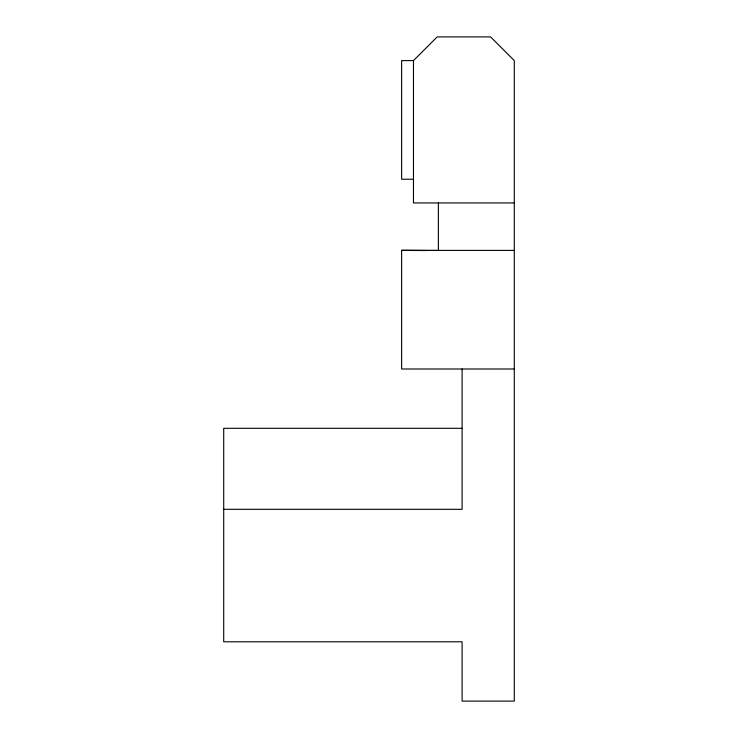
<?xml version="1.0" encoding="UTF-8"?>
<svg xmlns="http://www.w3.org/2000/svg" width="738" height="738" viewBox="0 0 738 738"><rect width="100%" height="100%" fill="white"/><g stroke="black" fill="none" stroke-linecap="round" stroke-linejoin="round"><path stroke-width="1.11" d="M514.294 202.95L413.474 202.95L413.474 60.617L437.2 36.9L490.576 36.9L514.294 60.617L514.294 701.1L462.108 701.1L462.108 641.792L223.706 641.792L223.706 428.308L462.108 428.308M413.474 60.617L401.62 60.617L401.62 179.233L413.474 179.233M514.294 250.394L401.62 250.394L401.62 369L514.294 369M223.706 509.303L462.108 509.303L462.108 369M438.409 250.468L401.62 250.394L426.896 250.551M438.381 202.95L438.381 250.625"/></g></svg>
